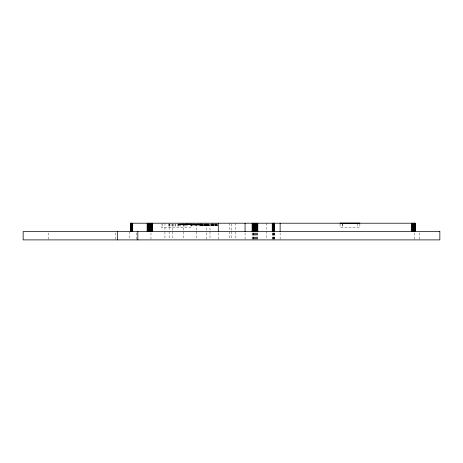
<?xml version="1.0" encoding="UTF-8"?>
<svg xmlns="http://www.w3.org/2000/svg" width="463" height="463" viewBox="0 0 463 463"><rect width="100%" height="100%" fill="white"/><g stroke="black" fill="none" stroke-linecap="round" stroke-linejoin="round"><path stroke-width="0.35" stroke-dasharray="2.31 1.74" d="M200.78 224.885L178.064 224.885L178.064 223.774M217.928 225.718L190.42 225.718L190.42 223.843M419.339 232.941L419.339 239.197M414.738 232.941L414.738 239.197M359.878 223.803L359.878 227.275L340.05 227.275L340.05 223.803M357.494 223.803L357.534 227.275M342.498 223.803L342.498 227.275M342.394 223.803L342.394 227.275M280.127 232.941L280.127 239.197M274.345 232.941L274.31 239.197M274.2 232.941L274.2 239.197M274.027 232.941L274.027 239.197M273.783 232.941L273.783 239.197M273.483 232.941L273.483 239.197M273.124 232.941L273.124 239.197M272.713 232.941L272.713 239.197M272.256 232.941L272.256 239.197M266.734 223.212L266.734 239.197M257.81 232.941L257.81 239.197M257.324 232.941L257.324 239.197M256.803 232.941L256.803 239.197M256.271 232.941L256.271 239.197M255.726 232.941L255.726 239.197M255.182 232.941L255.182 239.197M254.644 232.941L254.644 239.197M254.129 232.941L254.129 239.197M253.643 232.941L253.643 239.197M253.342 232.941L253.342 239.197M253.186 232.941L253.186 239.197M252.775 232.941L252.775 239.197M252.115 232.941L252.115 239.197M245.066 232.941L245.066 239.197M235.841 223.212L235.841 230.858M235.841 231.552L235.841 239.197M231.674 223.907L231.674 230.858M231.674 231.552L231.674 239.197M229.584 223.212L229.584 230.858M229.584 231.552L229.584 239.197M218.281 232.941L218.281 239.197M217.245 223.843L217.245 225.718M216.933 223.843L216.916 225.718L216.869 223.843M216.788 223.843L216.788 225.718M216.667 223.843L216.667 225.718M216.458 223.843L216.458 225.718M216.4 223.843L216.4 225.718M215.949 223.843L215.949 225.718M215.885 223.843L215.885 225.718M215.827 223.843L215.827 225.718M215.254 223.843L215.254 225.718M215.139 223.843L215.139 225.718M215.006 223.843L214.982 225.718M214.543 223.843L214.583 225.718M213.947 223.843L213.947 225.718M213.484 223.843L213.484 225.718M213.183 223.843L213.183 225.718M213.084 225.718L213.084 223.843L212.951 225.718M212.835 223.843L212.835 225.718M212.621 223.843L212.621 225.718M212.471 223.843L212.471 225.718M212.338 223.843L212.338 225.718M212.262 223.843L212.262 225.718M212.123 223.843L212.123 225.718M212.002 223.843L212.002 225.718M211.446 223.843L211.446 225.718M211.336 223.843L211.336 225.718M211.197 223.843L211.197 225.718M210.74 223.843L210.74 225.718M209.999 223.907L209.999 230.858M209.999 231.552L209.999 239.197M209.716 223.843L209.727 225.718M208.715 223.843L208.715 225.718M208.385 223.843L208.379 225.718M208.176 223.843L208.2 225.718M207.841 223.843L207.841 225.718M207.783 223.843L207.783 225.718M207.32 223.843L207.32 225.718M207.135 223.843L207.135 225.718M206.637 223.843L206.648 232.247M206.648 232.941L206.648 239.197M206.319 223.843L206.307 225.718M206.261 223.843L206.261 225.718M206.18 223.843L206.18 225.718M206.058 223.843L206.058 225.718M205.873 223.843L205.85 225.718L205.792 223.843M205.219 223.843L205.219 225.718M204.872 223.843L204.872 225.718M204.646 223.843L204.646 225.718M204.53 223.843L204.53 225.718M204.391 223.843L204.374 225.718M203.946 223.843L203.934 225.718M203.338 223.843L203.338 225.718M202.875 223.843L202.875 225.718M202.574 223.843L202.574 225.718M202.47 223.843L202.47 225.718M202.343 223.843L202.406 225.718M202.227 223.843L202.227 225.718M202.007 223.843L202.036 225.718M201.862 223.843L201.862 225.718M201.729 223.843L201.729 225.718M201.654 223.843L201.654 225.718M201.509 223.843L201.509 225.718M201.393 223.843L201.393 225.718M201.035 223.843L201.035 225.718M200.838 223.843L200.838 225.718M200.699 223.774L200.728 225.718M200.543 223.774L200.583 225.718M200.3 223.774L200.3 224.885M200.132 223.843L200.132 225.718M199.987 223.774L199.987 224.885M199.582 223.774L199.588 224.885M199.223 223.774L199.223 224.885M199.119 223.843L199.107 225.718M198.934 223.774L198.934 224.885M198.777 223.774L198.835 224.885M198.563 223.774L198.563 224.885M198.326 223.774L198.372 224.885M198.106 223.843L198.106 225.718M197.921 223.774L197.921 224.885M197.736 223.774L197.736 224.885M197.232 223.774L197.307 224.885M196.879 223.774L196.879 224.885M196.607 223.907L196.607 230.858M196.607 231.552L196.607 239.197M196.532 223.774L196.532 224.885M196.162 223.774L196.162 224.885M195.594 223.774L195.67 224.885M195.264 223.843L195.264 225.718M194.732 223.774L194.732 224.885M194.657 223.774L194.657 224.885M194.512 223.774L194.512 224.885M194.263 223.843L194.263 225.718M193.823 223.774L193.823 224.885M193.644 223.774L193.644 224.885M193.436 223.774L193.436 224.885M193.106 223.774L193.158 224.885M192.921 223.774L192.921 224.885M192.429 223.774L192.429 224.885M192.22 223.774L192.22 224.885M192.012 223.774L192.012 224.885M191.838 223.774L191.861 224.885M191.705 223.895L191.705 227.374L161.361 227.379L161.361 223.907M191.422 223.843L191.422 225.718M191.167 223.774L191.167 224.885M191.092 223.774L191.092 224.885M190.97 223.774L190.97 224.885M190.773 223.774L190.773 224.885M190.49 223.774L190.49 224.885M190.276 223.774L190.252 227.374M190.085 223.774L190.085 224.885M190.004 223.774L190.004 224.885M189.494 223.774L189.494 224.885M189.361 223.774L189.361 224.885M189.147 223.774L189.147 224.885M189.026 223.774L189.026 224.885M188.933 223.774L188.939 224.885M188.817 223.774L188.788 224.885M188.707 223.774L188.707 224.885M188.354 223.774L188.383 224.885M188.215 223.774L188.215 224.885M188.059 223.774L188.059 224.885M187.995 223.774L187.995 224.885M187.758 223.774L187.758 224.885M187.422 223.774L187.463 224.885M187.336 223.774L187.365 224.885M187.214 223.774L187.214 224.885M187.087 223.774L187.087 224.885M186.913 223.774L186.971 227.379M186.826 223.774L186.826 224.885M186.734 223.774L186.734 224.885M186.456 223.774L186.485 224.885M186.369 223.774L186.369 224.885M186.294 223.774L186.305 224.885M186.062 223.774L186.062 224.885M185.958 223.774L185.958 224.885M185.796 223.774L185.796 224.885M185.692 223.774L185.692 224.885M185.53 223.907L185.53 227.379M185.356 223.774L185.322 224.885M185.212 223.774L185.212 224.885M185.136 223.774L185.136 224.885M184.893 223.774L184.969 224.885M184.806 223.895L184.806 227.374M184.268 223.774L184.268 224.885M184.112 223.774L184.112 224.885M183.898 223.774L183.898 224.885M183.747 223.774L183.747 224.885M183.493 223.774L183.493 224.885M183.4 223.895L183.4 227.374M183.209 223.774L183.215 230.858M183.215 231.552L183.215 239.197M183.07 223.774L183.07 224.885M183.012 223.774L183.012 224.885M182.422 223.774L182.422 224.885M182.329 223.774L182.329 224.885M182.156 223.774L182.156 224.885M181.826 223.774L181.826 224.885M181.751 223.774L181.751 224.885M181.288 223.774L181.288 224.885M181.155 223.774L181.155 224.885M180.883 223.774L180.883 224.885M180.744 223.774L180.744 224.885M180.391 223.774L180.391 224.885M180.275 223.774L180.333 224.885M180.13 223.907L180.13 227.379M179.962 223.774L180.026 224.885M179.928 223.774L179.858 227.374M179.517 223.774L179.534 224.885M178.695 223.774L178.608 227.379M178.394 223.774L178.324 227.374M178.128 223.774L178.209 224.885M177.248 223.895L177.248 227.374M175.824 223.907L175.824 227.379M175.066 223.907L175.066 227.379M173.394 223.907L173.394 227.379M172.635 223.907L172.635 227.379M172.224 223.907L172.224 230.858M172.224 231.552L172.224 239.197M171.038 223.895L171.038 227.374M169.794 223.907L169.794 227.379M169.718 223.895L169.718 227.374M169.117 223.212L169.117 230.858M169.117 231.552L169.117 239.197M168.272 223.907L168.272 227.379M164.944 223.212L164.944 230.858M164.944 231.552L164.944 239.197M162.797 223.907L162.797 227.379M150.973 232.941L150.973 239.197M136.22 232.941L136.22 239.197M129.304 231.552L129.304 239.197M115.709 232.941L115.709 239.197M48.175 232.941L48.175 239.892M205.34 225.718L205.34 223.843L205.277 225.718M194.923 224.885L194.923 223.774L194.877 224.885"/><path stroke-width="0.69" d="M340.05 223.108L359.878 223.108M130.612 223.212L415.172 223.212L415.132 231.552M415.027 223.212L415.027 231.552M414.854 223.212L414.854 231.552M414.611 223.212L414.611 231.552M414.31 223.212L414.31 231.552M413.951 223.212L413.951 231.552M413.54 223.212L413.54 231.552M413.083 223.212L413.083 231.552M412.597 223.212L412.597 231.552M412.082 223.212L412.082 231.552M411.543 223.212L411.543 231.552M280.127 223.212L280.127 231.552M274.31 223.212L274.345 231.552M274.2 223.212L274.2 231.552M274.027 223.212L274.027 231.552M273.783 223.212L273.783 231.552M273.483 223.212L273.483 231.552M273.124 223.212L273.124 231.552M272.713 223.212L272.713 231.552M272.256 223.212L272.256 231.552M257.81 223.212L257.81 231.552M257.324 223.212L257.324 231.552M256.803 223.212L256.803 231.552M256.271 223.212L256.271 231.552M255.726 223.212L255.726 231.552M255.182 223.212L255.182 231.552M254.644 223.212L254.644 231.552M254.129 223.212L254.129 231.552M253.643 223.212L253.643 231.552M253.186 223.212L253.186 231.552M252.775 223.212L252.775 231.552M252.115 223.212L252.115 231.552M245.066 223.212L245.066 231.552M218.281 223.212L218.281 231.552M152.541 223.212L152.541 231.552M152.182 223.212L152.182 231.552M151.771 223.212L151.771 231.552M151.314 223.212L151.314 231.552M150.828 223.212L150.828 231.552M150.307 223.212L150.307 231.552M149.775 223.212L149.775 231.552M149.231 223.212L149.231 231.552M148.687 223.212L148.687 231.552M148.148 223.212L148.148 231.552M147.633 223.212L147.633 231.552M147.147 223.212L147.147 231.552M137.835 231.552L137.835 239.892M132.696 223.212L132.696 231.552M132.244 223.212L132.244 231.552M131.833 223.212L131.833 231.552M131.475 223.212L131.475 231.552M131.174 223.212L131.174 231.552M130.931 223.212L130.931 231.552M130.757 223.212L130.757 231.552M130.647 223.212L130.612 231.552M117.33 231.552L117.33 239.892M439.85 231.552L23.15 231.552L23.15 239.892L439.85 239.892L439.85 231.552"/></g></svg>
